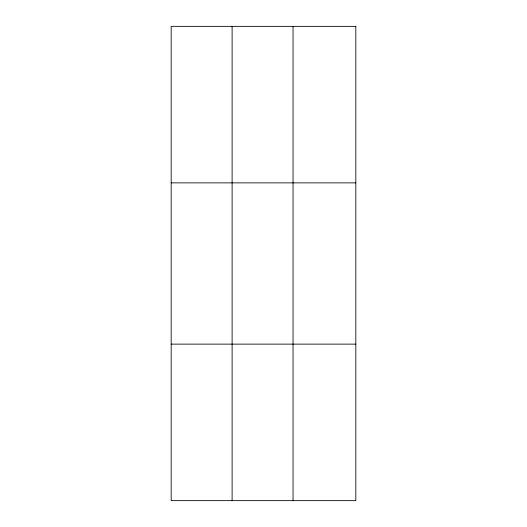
<?xml version="1.0" encoding="UTF-8"?>
<svg xmlns="http://www.w3.org/2000/svg" width="527" height="527" viewBox="0 0 527 527"><rect width="100%" height="100%" fill="white"/><g stroke="black" fill="none" stroke-linecap="round" stroke-linejoin="round"><path stroke-width="0.79" d="M232.111 500.65L232.111 26.35M293.045 500.65L293.045 26.35M171.176 182.869L355.824 182.869M171.176 344.131L355.824 344.131M355.824 26.35L355.824 500.65L171.176 500.65L171.176 26.35L355.824 26.35"/></g></svg>
